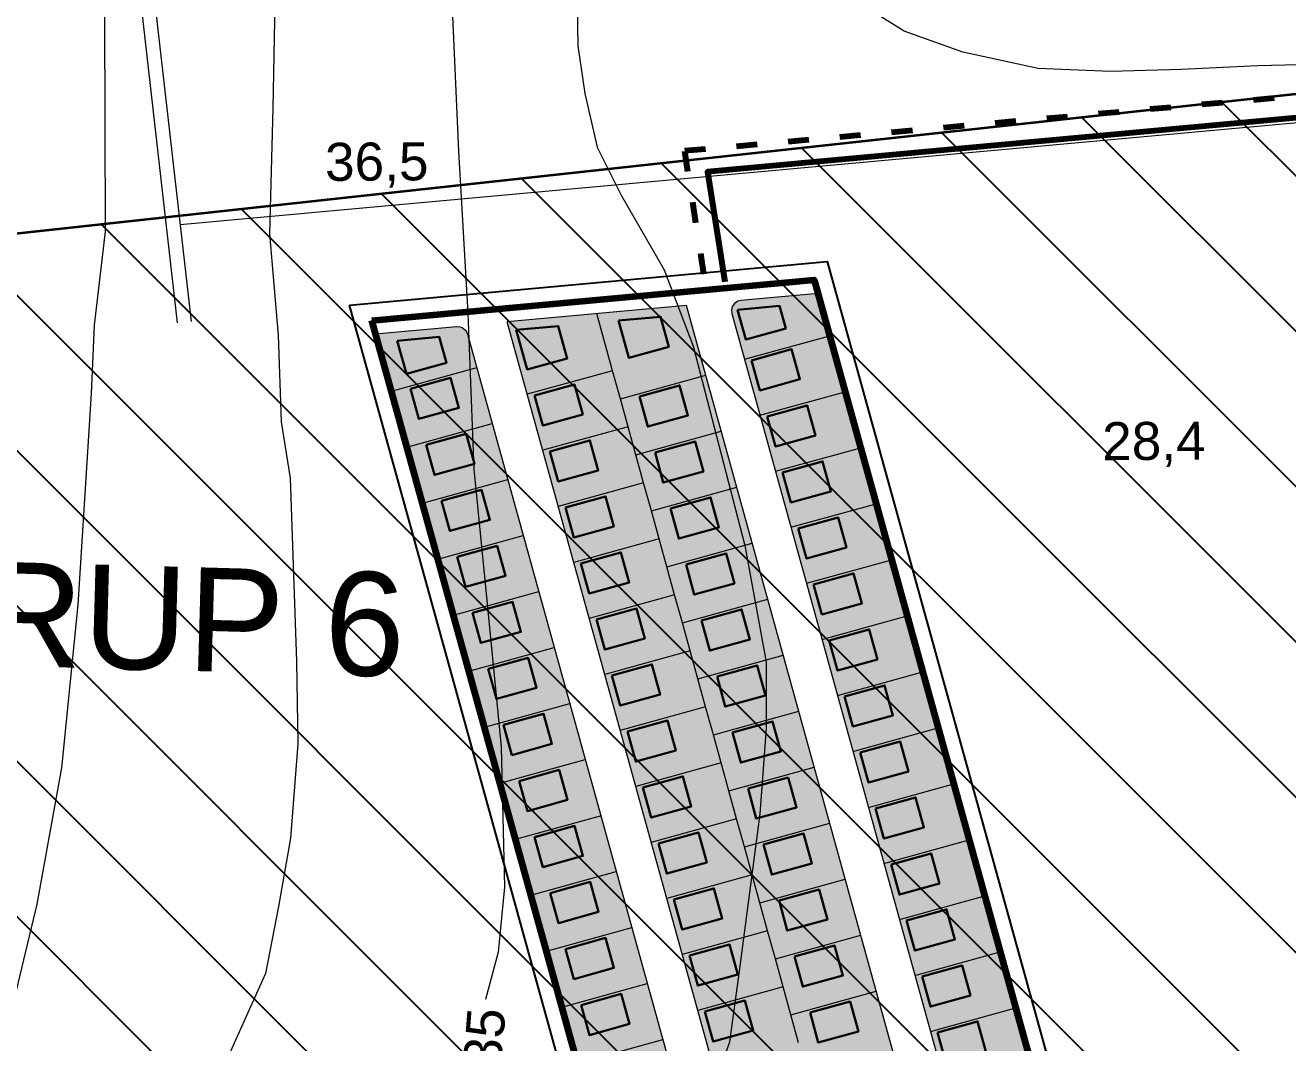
# Model space of a CAD drawing. Header units: metres. Extents: x 783184 to 1587399, y 282652 to 580595.
# Drawn here: x 784047 to 784411.9, y 287468.3 to 287762.4 of the extents above; entities that cross this region are included whole.
import ezdxf

# ---------------------------------------------------------------- set-up
doc = ezdxf.new("R2010")
doc.units = ezdxf.units.M
doc.header["$LTSCALE"] = 0.5
doc.linetypes.add('ACAD_ISO03W100', pattern=[30, 12, -18])
for name, color, linetype in [('cladiri', 18, 'CONTINUOUS'), ('curbe  de nivelI', 7, 'CONTINUOUS'), ('institutii publice servicii', 20, 'CONTINUOUS'), ('Limita intravilan existent', 1, 'CONTINUOUS'), ('locuinte si functiuni complementare', 51, 'CONTINUOUS'), ('natura 2000', 7, 'CONTINUOUS'), ('proprietati extravilan', 7, 'CONTINUOUS'), ('strazi', 7, 'CONTINUOUS'), ('trupuri', 18, 'CONTINUOUS')]:
    doc.layers.add(name, color=color, linetype=linetype)
doc.layers.add('cote de nivel', color=1, linetype='CONTINUOUS', lineweight=211)
doc.layers.add('Limite proprietati', color=7, linetype='CONTINUOUS', lineweight=5)
doc.styles.add('arial', font='arial.ttf')
doc.styles.get("Standard").update_dxf_attribs({"font": 'arial.ttf'})

msp = doc.modelspace()

# ---------------------------------------------------------------- hatches: boundary and pattern name
at = {"layer": 'cladiri', "linetype": 'ByBlock', "lineweight": 30}
h = msp.add_hatch(color=0, dxfattribs=at)
h.dxf.hatch_style = 1
h.paths.add_polyline_path([(784230.59345, 287678.15291), (784218.44992, 287677.04216), (784221.42799, 287666.27881), (784232.99345, 287669.47881)])
h = msp.add_hatch(color=0, dxfattribs=at)
h.dxf.hatch_style = 1
h.paths.add_polyline_path([(784265.00012, 287681.30005), (784252.85659, 287680.1893), (784255.2367, 287671.58708), (784266.80217, 287674.78709)])
h = msp.add_hatch(color=0, dxfattribs=at)
h.dxf.hatch_style = 1
h.paths.add_polyline_path([(784201.0442, 287675.45008), (784188.90066, 287674.33932), (784192.06017, 287662.92021), (784203.62564, 287666.12021)])
h = msp.add_hatch(color=0, dxfattribs=at)
h.dxf.hatch_style = 1
h.paths.add_polyline_path([(784166.63753, 287672.30294), (784154.494, 287671.19218), (784157.14163, 287661.62309), (784168.70709, 287664.82309)])
h = msp.add_hatch(color=0, dxfattribs=at)
h.dxf.hatch_style = 1
h.paths.add_polyline_path([(784268.4777, 287668.73137), (784256.91223, 287665.53136), (784259.31224, 287656.85727), (784270.8777, 287660.05727)])
h = msp.add_hatch(color=0, dxfattribs=at)
h.dxf.hatch_style = 1
h.paths.add_polyline_path([(784169.90709, 287660.48604), (784158.34163, 287657.28604), (784160.74163, 287648.61194), (784172.3071, 287651.81194)])
h = msp.add_hatch(color=0, dxfattribs=at)
h.dxf.hatch_style = 1
h.paths.add_polyline_path([(784205.70564, 287658.60266), (784194.14017, 287655.40266), (784196.54017, 287646.72856), (784208.10564, 287649.92856)])
h = msp.add_hatch(color=0, dxfattribs=at)
h.dxf.hatch_style = 1
h.paths.add_polyline_path([(784236.08827, 287658.2935), (784224.52281, 287655.0935), (784226.92281, 287646.4194), (784238.48827, 287649.6194)])
h = msp.add_hatch(color=0, dxfattribs=at)
h.dxf.hatch_style = 1
h.paths.add_polyline_path([(784272.9577, 287652.53971), (784261.39224, 287649.33971), (784263.79224, 287640.66561), (784275.3577, 287643.86561)])
h = msp.add_hatch(color=0, dxfattribs=at)
h.dxf.hatch_style = 1
h.paths.add_polyline_path([(784174.3871, 287644.29439), (784162.82163, 287641.09439), (784165.22163, 287632.42029), (784176.7871, 287635.62029)])
h = msp.add_hatch(color=0, dxfattribs=at)
h.dxf.hatch_style = 1
h.paths.add_polyline_path([(784210.18564, 287642.41101), (784198.62017, 287639.21101), (784201.02017, 287630.53691), (784212.58564, 287633.73691)])
h = msp.add_hatch(color=0, dxfattribs=at)
h.dxf.hatch_style = 1
h.paths.add_polyline_path([(784240.56827, 287642.10185), (784229.00281, 287638.90185), (784231.40281, 287630.22775), (784242.96827, 287633.42775)])
h = msp.add_hatch(color=0, dxfattribs=at)
h.dxf.hatch_style = 1
h.paths.add_polyline_path([(784277.4377, 287636.34806), (784265.87224, 287633.14806), (784268.27224, 287624.47396), (784279.8377, 287627.67396)])
h = msp.add_hatch(color=0, dxfattribs=at)
h.dxf.hatch_style = 1
h.paths.add_polyline_path([(784178.8671, 287628.10274), (784167.30163, 287624.90274), (784169.70163, 287616.22864), (784181.2671, 287619.42864)])
h = msp.add_hatch(color=0, dxfattribs=at)
h.dxf.hatch_style = 1
h.paths.add_polyline_path([(784214.66564, 287626.21936), (784203.10017, 287623.01935), (784205.50018, 287614.34526), (784217.06564, 287617.54526)])
h = msp.add_hatch(color=0, dxfattribs=at)
h.dxf.hatch_style = 1
h.paths.add_polyline_path([(784245.04827, 287625.9102), (784233.48281, 287622.7102), (784235.88281, 287614.0361), (784247.44827, 287617.2361)])
h = msp.add_hatch(color=0, dxfattribs=at)
h.dxf.hatch_style = 1
h.paths.add_polyline_path([(784281.9177, 287620.15641), (784270.35224, 287616.95641), (784272.75224, 287608.28231), (784284.3177, 287611.48231)])
h = msp.add_hatch(color=0, dxfattribs=at)
h.dxf.hatch_style = 1
h.paths.add_polyline_path([(784183.3471, 287611.91109), (784171.78163, 287608.71108), (784174.18163, 287600.03699), (784185.7471, 287603.23699)])
h = msp.add_hatch(color=0, dxfattribs=at)
h.dxf.hatch_style = 1
h.paths.add_polyline_path([(784219.14564, 287610.0277), (784207.58018, 287606.8277), (784209.98018, 287598.1536), (784221.54564, 287601.3536)])
h = msp.add_hatch(color=0, dxfattribs=at)
h.dxf.hatch_style = 1
h.paths.add_polyline_path([(784249.52828, 287609.71855), (784237.96281, 287606.51855), (784240.36281, 287597.84445), (784251.92828, 287601.04445)])
h = msp.add_hatch(color=0, dxfattribs=at)
h.dxf.hatch_style = 1
h.paths.add_polyline_path([(784286.39771, 287603.96476), (784274.83224, 287600.76476), (784277.23224, 287592.09066), (784288.79771, 287595.29066)])
h = msp.add_hatch(color=0, dxfattribs=at)
h.dxf.hatch_style = 1
h.paths.add_polyline_path([(784187.8271, 287595.71943), (784176.26163, 287592.51943), (784178.66163, 287583.84533), (784190.2271, 287587.04533)])
h = msp.add_hatch(color=0, dxfattribs=at)
h.dxf.hatch_style = 1
h.paths.add_polyline_path([(784223.62564, 287593.83605), (784212.06018, 287590.63605), (784214.46018, 287581.96195), (784226.02564, 287585.16195)])
h = msp.add_hatch(color=0, dxfattribs=at)
h.dxf.hatch_style = 1
h.paths.add_polyline_path([(784254.00828, 287593.52689), (784242.44281, 287590.32689), (784244.84281, 287581.65279), (784256.40828, 287584.8528)])
h = msp.add_hatch(color=0, dxfattribs=at)
h.dxf.hatch_style = 1
h.paths.add_polyline_path([(784290.87771, 287587.77311), (784279.31224, 287584.57311), (784281.71224, 287575.89901), (784293.27771, 287579.09901)])
h = msp.add_hatch(color=0, dxfattribs=at)
h.dxf.hatch_style = 1
h.paths.add_polyline_path([(784192.3071, 287579.52778), (784180.74163, 287576.32778), (784183.14164, 287567.65368), (784194.7071, 287570.85368)])
h = msp.add_hatch(color=0, dxfattribs=at)
h.dxf.hatch_style = 1
h.paths.add_polyline_path([(784228.10564, 287577.6444), (784216.54018, 287574.4444), (784218.94018, 287565.7703), (784230.50564, 287568.9703)])
h = msp.add_hatch(color=0, dxfattribs=at)
h.dxf.hatch_style = 1
h.paths.add_polyline_path([(784258.48828, 287577.33524), (784246.92281, 287574.13524), (784249.32281, 287565.46114), (784260.88828, 287568.66114)])
h = msp.add_hatch(color=0, dxfattribs=at)
h.dxf.hatch_style = 1
h.paths.add_polyline_path([(784295.35771, 287571.58145), (784283.79224, 287568.38145), (784286.19224, 287559.70735), (784297.75771, 287562.90736)])
h = msp.add_hatch(color=0, dxfattribs=at)
h.dxf.hatch_style = 1
h.paths.add_polyline_path([(784196.7871, 287563.33613), (784185.22164, 287560.13613), (784187.62164, 287551.46203), (784199.1871, 287554.66203)])
h = msp.add_hatch(color=0, dxfattribs=at)
h.dxf.hatch_style = 1
h.paths.add_polyline_path([(784232.58565, 287561.45275), (784221.02018, 287558.25275), (784223.42018, 287549.57865), (784234.98565, 287552.77865)])
h = msp.add_hatch(color=0, dxfattribs=at)
h.dxf.hatch_style = 1
h.paths.add_polyline_path([(784262.96828, 287561.14359), (784251.40281, 287557.94359), (784253.80281, 287549.26949), (784265.36828, 287552.46949)])
h = msp.add_hatch(color=0, dxfattribs=at)
h.dxf.hatch_style = 1
h.paths.add_polyline_path([(784299.83771, 287555.3898), (784288.27224, 287552.1898), (784290.67224, 287543.5157), (784302.23771, 287546.7157)])
h = msp.add_hatch(color=0, dxfattribs=at)
h.dxf.hatch_style = 1
h.paths.add_polyline_path([(784201.2671, 287547.14448), (784189.70164, 287543.94448), (784192.10164, 287535.27038), (784203.6671, 287538.47038)])
h = msp.add_hatch(color=0, dxfattribs=at)
h.dxf.hatch_style = 1
h.paths.add_polyline_path([(784237.06565, 287545.2611), (784225.50018, 287542.0611), (784227.90018, 287533.387), (784239.46565, 287536.587)])
h = msp.add_hatch(color=0, dxfattribs=at)
h.dxf.hatch_style = 1
h.paths.add_polyline_path([(784267.44828, 287544.95194), (784255.88281, 287541.75194), (784258.28281, 287533.07784), (784269.84828, 287536.27784)])
h = msp.add_hatch(color=0, dxfattribs=at)
h.dxf.hatch_style = 1
h.paths.add_polyline_path([(784304.31771, 287539.19815), (784292.75224, 287535.99815), (784295.15225, 287527.32405), (784306.71771, 287530.52405)])
h = msp.add_hatch(color=0, dxfattribs=at)
h.dxf.hatch_style = 1
h.paths.add_polyline_path([(784205.7471, 287530.95283), (784194.18164, 287527.75283), (784196.58164, 287519.07873), (784208.1471, 287522.27873)])
h = msp.add_hatch(color=0, dxfattribs=at)
h.dxf.hatch_style = 1
h.paths.add_polyline_path([(784241.54565, 287529.06944), (784229.98018, 287525.86944), (784232.38018, 287517.19534), (784243.94565, 287520.39535)])
h = msp.add_hatch(color=0, dxfattribs=at)
h.dxf.hatch_style = 1
h.paths.add_polyline_path([(784271.92828, 287528.76029), (784260.36282, 287525.56029), (784262.76282, 287516.88619), (784274.32828, 287520.08619)])
h = msp.add_hatch(color=0, dxfattribs=at)
h.dxf.hatch_style = 1
h.paths.add_polyline_path([(784308.79771, 287523.0065), (784297.23225, 287519.8065), (784299.63225, 287511.1324), (784311.19771, 287514.3324)])
h = msp.add_hatch(color=0, dxfattribs=at)
h.dxf.hatch_style = 1
h.paths.add_polyline_path([(784210.22711, 287514.76117), (784198.66164, 287511.56117), (784201.06164, 287502.88707), (784212.62711, 287506.08707)])
h = msp.add_hatch(color=0, dxfattribs=at)
h.dxf.hatch_style = 1
h.paths.add_polyline_path([(784246.02565, 287512.87779), (784234.46018, 287509.67779), (784236.86018, 287501.00369), (784248.42565, 287504.20369)])
h = msp.add_hatch(color=0, dxfattribs=at)
h.dxf.hatch_style = 1
h.paths.add_polyline_path([(784276.40828, 287512.56864), (784264.84282, 287509.36863), (784267.24282, 287500.69454), (784278.80828, 287503.89454)])
h = msp.add_hatch(color=0, dxfattribs=at)
h.dxf.hatch_style = 1
h.paths.add_polyline_path([(784313.27771, 287506.81485), (784301.71225, 287503.61485), (784304.11225, 287494.94075), (784315.67771, 287498.14075)])
h = msp.add_hatch(color=0, dxfattribs=at)
h.dxf.hatch_style = 1
h.paths.add_polyline_path([(784214.70711, 287498.56952), (784203.14164, 287495.36952), (784205.54164, 287486.69542), (784217.10711, 287489.89542)])
h = msp.add_hatch(color=0, dxfattribs=at)
h.dxf.hatch_style = 1
h.paths.add_polyline_path([(784250.50565, 287496.68614), (784238.94018, 287493.48614), (784241.34018, 287484.81204), (784252.90565, 287488.01204)])
h = msp.add_hatch(color=0, dxfattribs=at)
h.dxf.hatch_style = 1
h.paths.add_polyline_path([(784280.88828, 287496.37698), (784269.32282, 287493.17698), (784271.72282, 287484.50288), (784283.28828, 287487.70288)])
h = msp.add_hatch(color=0, dxfattribs=at)
h.dxf.hatch_style = 1
h.paths.add_polyline_path([(784317.75771, 287490.6232), (784306.19225, 287487.42319), (784308.59225, 287478.7491), (784320.15771, 287481.9491)])
h = msp.add_hatch(color=0, dxfattribs=at)
h.dxf.hatch_style = 1
h.paths.add_polyline_path([(784219.18711, 287482.37787), (784207.62164, 287479.17787), (784210.02164, 287470.50377), (784221.58711, 287473.70377)])
h = msp.add_hatch(color=0, dxfattribs=at)
h.dxf.hatch_style = 1
h.paths.add_polyline_path([(784254.98565, 287480.49449), (784243.42019, 287477.29449), (784245.82019, 287468.62039), (784257.38565, 287471.82039)])
h = msp.add_hatch(color=0, dxfattribs=at)
h.dxf.hatch_style = 1
h.paths.add_polyline_path([(784285.36828, 287480.18533), (784273.80282, 287476.98533), (784276.20282, 287468.31123), (784287.76829, 287471.51123)])
h = msp.add_hatch(color=0, dxfattribs=at)
h.dxf.hatch_style = 1
h.paths.add_polyline_path([(784322.23771, 287474.43154), (784310.67225, 287471.23154), (784313.07225, 287462.55744), (784324.63772, 287465.75744)])
at = {"layer": 'institutii publice servicii', "linetype": 'ByBlock', "lineweight": 5}
h = msp.add_hatch(color=1, dxfattribs=at)
h.paths.add_polyline_path([(784212.18183, 287679.03946), (784186.27563, 287676.66985), (784192.07091, 287655.72451), (784216.74391, 287662.55118)])
h.paths.add_polyline_path([(784238.08803, 287681.40907), (784212.18183, 287679.03946), (784216.74391, 287662.55118), (784218.98391, 287654.45535), (784243.6569, 287661.28202)])
h.paths.add_polyline_path([(784276.11104, 287684.887), (784253.80712, 287682.84688), (784252.89312, 287682.62385), (784251.93108, 287681.97579), (784251.33909, 287681.13248), (784251.09967, 287680.0713), (784251.17198, 287679.12095), (784254.84298, 287665.85321), (784279.49052, 287672.67284)])
at = {"layer": 'locuinte si functiuni complementare', "linetype": 'ByBlock', "lineweight": 5}
h = msp.add_hatch(color=51, dxfattribs=at)
h.paths.add_polyline_path([(784174.80053, 287673.14325), (784174.51677, 287673.80586), (784174.19226, 287674.23395), (784173.76008, 287674.69526), (784173.29352, 287675.00443), (784172.54699, 287675.25963), (784171.6359, 287675.33078), (784148.23175, 287673.19003), (784152.80799, 287656.64934), (784177.47572, 287663.47456)])
h.paths.add_polyline_path([(784177.47572, 287663.47456), (784152.80799, 287656.64934), (784157.28768, 287640.4576), (784181.95573, 287647.28291)])
h.paths.add_polyline_path([(784181.95573, 287647.28291), (784157.28768, 287640.4576), (784161.76737, 287624.26587), (784186.43573, 287631.09125)])
h.paths.add_polyline_path([(784186.43573, 287631.09125), (784161.76737, 287624.26587), (784166.24706, 287608.07413), (784190.91573, 287614.8996)])
h.paths.add_polyline_path([(784190.91573, 287614.8996), (784166.24706, 287608.07413), (784170.72675, 287591.88239), (784195.39573, 287598.70795)])
h.paths.add_polyline_path([(784195.39573, 287598.70795), (784170.72675, 287591.88239), (784175.20644, 287575.69065), (784199.87573, 287582.5163)])
h.paths.add_polyline_path([(784199.87573, 287582.5163), (784175.20644, 287575.69065), (784179.68613, 287559.49892), (784204.35573, 287566.32465)])
h.paths.add_polyline_path([(784204.35573, 287566.32465), (784179.68613, 287559.49892), (784184.16582, 287543.30718), (784208.83573, 287550.13299)])
h.paths.add_polyline_path([(784208.83573, 287550.13299), (784184.16582, 287543.30718), (784188.64551, 287527.11544), (784213.31573, 287533.94134)])
h.paths.add_polyline_path([(784213.31573, 287533.94134), (784188.64551, 287527.11544), (784193.1252, 287510.9237), (784217.79573, 287517.74969)])
h.paths.add_polyline_path([(784217.79573, 287517.74969), (784193.1252, 287510.9237), (784197.60489, 287494.73196), (784222.27574, 287501.55804)])
h.paths.add_polyline_path([(784222.27574, 287501.55804), (784197.60489, 287494.73196), (784202.08458, 287478.54023), (784226.75574, 287485.36639)])
h.paths.add_polyline_path([(784226.75574, 287485.36639), (784202.08458, 287478.54023), (784206.56427, 287462.34849), (784231.23574, 287469.17473)])
h.paths.add_polyline_path([(784231.23574, 287469.17473), (784206.56427, 287462.34849), (784211.04396, 287446.15675), (784235.71574, 287452.98308)])
h.paths.add_polyline_path([(784235.71574, 287452.98308), (784211.04396, 287446.15675), (784215.52365, 287429.96501), (784240.19574, 287436.79143)])
h.paths.add_polyline_path([(784240.19574, 287436.79143), (784215.52365, 287429.96501), (784220.00334, 287413.77327), (784244.67574, 287420.59978)])
h.paths.add_polyline_path([(784244.67574, 287420.59978), (784220.00334, 287413.77327), (784224.48303, 287397.58154), (784249.15574, 287404.40813)])
h.paths.add_polyline_path([(784290.66393, 287395.38892), (784288.42393, 287403.48475), (784263.75093, 287396.65808), (784266.6762, 287386.08557), (784267.66161, 287384.56882), (784269.33985, 287383.89423), (784294.37157, 287381.98873)])
h.paths.add_polyline_path([(784286.18393, 287411.58057), (784283.94392, 287419.6764), (784259.27093, 287412.84973), (784263.75093, 287396.65808), (784288.42393, 287403.48475)])
h.paths.add_polyline_path([(784281.70392, 287427.77222), (784279.46392, 287435.86805), (784254.79093, 287429.04138), (784259.27093, 287412.84973), (784283.94392, 287419.6764)])
h.paths.add_polyline_path([(784277.22392, 287443.96388), (784274.98392, 287452.0597), (784250.31093, 287445.23303), (784254.79093, 287429.04138), (784279.46392, 287435.86805)])
h.paths.add_polyline_path([(784272.74392, 287460.15553), (784270.50392, 287468.25135), (784245.83093, 287461.42469), (784250.31093, 287445.23303), (784274.98392, 287452.0597)])
h.paths.add_polyline_path([(784268.26392, 287476.34718), (784266.02392, 287484.44301), (784241.35093, 287477.61634), (784245.83093, 287461.42469), (784270.50392, 287468.25135)])
h.paths.add_polyline_path([(784263.78392, 287492.53883), (784261.54392, 287500.63466), (784236.87093, 287493.80799), (784241.35093, 287477.61634), (784266.02392, 287484.44301)])
h.paths.add_polyline_path([(784259.30392, 287508.73048), (784257.06392, 287516.82631), (784232.39092, 287509.99964), (784236.87093, 287493.80799), (784261.54392, 287500.63466)])
h.paths.add_polyline_path([(784254.82392, 287524.92214), (784252.58392, 287533.01796), (784227.91092, 287526.19129), (784232.39092, 287509.99964), (784257.06392, 287516.82631)])
h.paths.add_polyline_path([(784250.34392, 287541.11379), (784248.10392, 287549.20961), (784223.43092, 287542.38294), (784227.91092, 287526.19129), (784252.58392, 287533.01796)])
h.paths.add_polyline_path([(784245.86391, 287557.30544), (784243.62391, 287565.40126), (784218.95092, 287558.5746), (784223.43092, 287542.38294), (784248.10392, 287549.20961)])
h.paths.add_polyline_path([(784241.38391, 287573.49709), (784239.14391, 287581.59292), (784214.47092, 287574.76625), (784218.95092, 287558.5746), (784243.62391, 287565.40126)])
h.paths.add_polyline_path([(784236.90391, 287589.68874), (784234.66391, 287597.78457), (784209.99092, 287590.9579), (784214.47092, 287574.76625), (784239.14391, 287581.59292)])
h.paths.add_polyline_path([(784232.42391, 287605.88039), (784230.18391, 287613.97622), (784205.51092, 287607.14955), (784209.99092, 287590.9579), (784234.66391, 287597.78457)])
h.paths.add_polyline_path([(784227.94391, 287622.07205), (784225.70391, 287630.16787), (784201.03092, 287623.3412), (784205.51092, 287607.14955), (784230.18391, 287613.97622)])
h.paths.add_polyline_path([(784223.46391, 287638.2637), (784221.22391, 287646.35952), (784196.55091, 287639.53286), (784201.03092, 287623.3412), (784225.70391, 287630.16787)])
h.paths.add_polyline_path([(784218.98391, 287654.45535), (784216.74391, 287662.55118), (784192.07091, 287655.72451), (784196.55091, 287639.53286), (784221.22391, 287646.35952)])
h.paths.add_polyline_path([(784243.6569, 287661.28202), (784218.98391, 287654.45535), (784221.22391, 287646.35952), (784223.46391, 287638.2637), (784248.1369, 287645.09037)])
h.paths.add_polyline_path([(784248.1369, 287645.09037), (784223.46391, 287638.2637), (784225.70391, 287630.16787), (784227.94391, 287622.07205), (784252.6169, 287628.89871)])
h.paths.add_polyline_path([(784252.6169, 287628.89871), (784227.94391, 287622.07205), (784230.18391, 287613.97622), (784232.42391, 287605.88039), (784257.0969, 287612.70706)])
h.paths.add_polyline_path([(784257.0969, 287612.70706), (784232.42391, 287605.88039), (784234.66391, 287597.78457), (784236.90391, 287589.68874), (784261.57691, 287596.51541)])
h.paths.add_polyline_path([(784261.57691, 287596.51541), (784236.90391, 287589.68874), (784239.14391, 287581.59292), (784241.38391, 287573.49709), (784266.05691, 287580.32376)])
h.paths.add_polyline_path([(784266.05691, 287580.32376), (784241.38391, 287573.49709), (784243.62391, 287565.40126), (784245.86391, 287557.30544), (784270.53691, 287564.13211)])
h.paths.add_polyline_path([(784270.53691, 287564.13211), (784245.86391, 287557.30544), (784248.10392, 287549.20961), (784250.34392, 287541.11379), (784275.01691, 287547.94046)])
h.paths.add_polyline_path([(784275.01691, 287547.94046), (784250.34392, 287541.11379), (784252.58392, 287533.01796), (784254.82392, 287524.92214), (784279.49691, 287531.7488)])
h.paths.add_polyline_path([(784279.49691, 287531.7488), (784254.82392, 287524.92214), (784257.06392, 287516.82631), (784259.30392, 287508.73048), (784283.97691, 287515.55715)])
h.paths.add_polyline_path([(784283.97691, 287515.55715), (784259.30392, 287508.73048), (784261.54392, 287500.63466), (784263.78392, 287492.53883), (784288.45691, 287499.3655)])
h.paths.add_polyline_path([(784288.45691, 287499.3655), (784263.78392, 287492.53883), (784266.02392, 287484.44301), (784268.26392, 287476.34718), (784292.93691, 287483.17385)])
h.paths.add_polyline_path([(784292.93691, 287483.17385), (784268.26392, 287476.34718), (784270.50392, 287468.25135), (784272.74392, 287460.15553), (784297.41692, 287466.9822)])
h.paths.add_polyline_path([(784297.41692, 287466.9822), (784272.74392, 287460.15553), (784274.98392, 287452.0597), (784277.22392, 287443.96388), (784301.89692, 287450.79054)])
h.paths.add_polyline_path([(784301.89692, 287450.79054), (784277.22392, 287443.96388), (784279.46392, 287435.86805), (784281.70392, 287427.77222), (784306.37692, 287434.59889)])
h.paths.add_polyline_path([(784306.37692, 287434.59889), (784281.70392, 287427.77222), (784283.94392, 287419.6764), (784286.18393, 287411.58057), (784310.85692, 287418.40724)])
h.paths.add_polyline_path([(784310.85692, 287418.40724), (784286.18393, 287411.58057), (784288.42393, 287403.48475), (784290.66393, 287395.38892), (784315.33692, 287402.21559)])
h.paths.add_polyline_path([(784355.65054, 287397.41476), (784331.003, 287390.59513), (784333.66535, 287380.97283), (784334.21514, 287379.90282), (784335.16995, 287379.12201), (784336.32525, 287378.79507), (784361.32898, 287376.8917)])
h.paths.add_polyline_path([(784351.17054, 287413.60641), (784326.523, 287406.78678), (784331.003, 287390.59513), (784355.65054, 287397.41476)])
h.paths.add_polyline_path([(784346.69054, 287429.79806), (784322.04299, 287422.97844), (784326.523, 287406.78678), (784351.17054, 287413.60641)])
h.paths.add_polyline_path([(784342.21054, 287445.98972), (784317.56299, 287439.17009), (784322.04299, 287422.97844), (784346.69054, 287429.79806)])
h.paths.add_polyline_path([(784337.73054, 287462.18137), (784313.08299, 287455.36174), (784317.56299, 287439.17009), (784342.21054, 287445.98972)])
h.paths.add_polyline_path([(784337.73054, 287462.18137), (784333.25054, 287478.37302), (784308.60299, 287471.55339), (784313.08299, 287455.36174)])
h.paths.add_polyline_path([(784328.77054, 287494.56467), (784304.12299, 287487.74504), (784308.60299, 287471.55339), (784333.25054, 287478.37302)])
h.paths.add_polyline_path([(784328.77054, 287494.56467), (784324.29054, 287510.75632), (784299.64299, 287503.9367), (784304.12299, 287487.74504)])
h.paths.add_polyline_path([(784319.81053, 287526.94798), (784295.16299, 287520.12835), (784299.64299, 287503.9367), (784324.29054, 287510.75632)])
h.paths.add_polyline_path([(784315.33053, 287543.13963), (784290.68299, 287536.32), (784295.16299, 287520.12835), (784319.81053, 287526.94798)])
h.paths.add_polyline_path([(784310.85053, 287559.33128), (784286.20298, 287552.51165), (784290.68299, 287536.32), (784315.33053, 287543.13963)])
h.paths.add_polyline_path([(784306.37053, 287575.52293), (784281.72298, 287568.7033), (784286.20298, 287552.51165), (784310.85053, 287559.33128)])
h.paths.add_polyline_path([(784301.89053, 287591.71458), (784277.24298, 287584.89495), (784281.72298, 287568.7033), (784306.37053, 287575.52293)])
h.paths.add_polyline_path([(784297.41053, 287607.90623), (784272.76298, 287601.08661), (784277.24298, 287584.89495), (784301.89053, 287591.71458)])
h.paths.add_polyline_path([(784292.93053, 287624.09789), (784268.28298, 287617.27826), (784272.76298, 287601.08661), (784297.41053, 287607.90623)])
h.paths.add_polyline_path([(784288.45053, 287640.28954), (784263.80298, 287633.46991), (784268.28298, 287617.27826), (784292.93053, 287624.09789)])
h.paths.add_polyline_path([(784283.97052, 287656.48119), (784259.32298, 287649.66156), (784263.80298, 287633.46991), (784288.45053, 287640.28954)])
h.paths.add_polyline_path([(784279.49052, 287672.67284), (784254.84298, 287665.85321), (784259.32298, 287649.66156), (784283.97052, 287656.48119)])
at = {"layer": 'natura 2000', "lineweight": 25}
h = msp.add_hatch(dxfattribs=at)
h.set_pattern_fill('ANSI31', color=102, scale=10, angle=270, style=0)
h.set_pattern_definition([(315, (-16318.97, 0), (22.4506403, 22.4506403), [])])
h.paths.add_polyline_path([(787971.43976, 288224.93342), (787870.92594, 288237.44902), (787213.7892, 288101.85379), (786745.7958, 288206.64708), (786668.5349, 288218.38109), (786498.29379, 288265.38152), (786271.2923, 288323.04197), (786109.98482, 288008.90651), (786011.07464, 287649.67488), (784573.20977, 287759.96478), (783793.2636, 287674.8226), (783780.5041, 287539.58085), (783769.1915, 287420.7999), (783768.915, 287417.899), (783780.65865, 287417.08065), (784006.42075, 287399.88895), (784362.46725, 287372.79145), (784558.6099, 287357.8604), (784574.4166, 287314.6681), (784602.445, 287324.9255), (784608.837, 287292.78015), (784608.84, 287292.78), (784608.8385, 287292.77485), (784592.87005, 287235.34995), (784580.298, 287223.97965), (784537.63005, 287185.39), (784483.5, 287003.05), (784483.5044, 287002.6695), (784485.3, 286847.16), (784484.345, 286785.385), (784484.30705, 286782.92885), (784483.50035, 286730.74895), (784484.498, 286730.646), (784554.7285, 286727.893), (784624.959, 286725.14), (784607.348, 286536.688), (784594.68615, 286401.19575), (784630.1358, 286397.88295), (784732.8065, 286395.36555), (784881.1041, 286396.043), (785013.64045, 286398.0754), (785223.25535, 286397.2804), (785233.0977, 286397.2431), (785200.69495, 286316.8048), (785196.46505, 286306.30425), (785193.71015, 286296.7813), (785191.49905, 286284.20395), (785189.896, 286275.08545), (785195.1148, 286222.43885), (785216.92325, 286002.43975), (785226.00625, 285976.94425), (785237.41215, 285703.27295), (785215.48915, 285617.32065), (785213.1045, 285607.9712), (785213.62695, 285590.8152), (785219.04425, 285561.0071), (785224.6066, 285541.89315), (785228.0891, 285520.21455), (785228.66955, 285497.37455), (785225.9609, 285482.85765), (785217.2546, 285450.72685), (785208.7093, 285416.6519), (785256.1124, 285441.0508), (785305.5644, 285475.9564), (785345.4739, 285511.5708), (785379.334, 285544.5834), (785390.613, 285563.9601), (785403.5704, 285577.788), (785410.82955, 285575.2514), (785414.84, 285573.85), (785407.86, 285549.01), (785388.38, 285456.01), (785388.79, 285403.76), (785387.57, 285378.24), (785371.76, 285320.73), (785378.59, 285277.93), (785378.58445, 285277.8797), (785378.3169, 285275.45), (785374.13, 285237.43), (785364.02515, 285226.0708), (785361.16, 285222.85), (785318.61, 285165.73), (785250.92, 285102.55), (785218.20625, 285061.69895), (785211.12, 285052.85), (785200.18, 285017.21), (785195.72, 284956.45), (785205.04, 284911.08), (785231.39, 284849.51), (785267.46, 284830.88), (785310.6246, 284829.19255), (785323.48, 284828.69), (785361.17, 284827.47), (785383.88495, 284821.41885), (785388.16, 284820.28), (785396.89935, 284820.41775), (785406.548, 284820.56985), (785408.46, 284820.6), (785415.70655, 284824.73285), (785417.49, 284825.75), (785418.9786, 284826.5143), (785419.67885, 284826.8738), (785429.41, 284831.87), (785436.82, 284841.53), (785435.86, 284851.84), (785438.11, 284861.18), (785446.39, 284882.62), (785452.23, 284892.36), (785451.78, 284898.3), (785455.43, 284903.1), (785460.02, 284901.2), (785474.44, 284914.21), (785509.33, 284968.6), (785528.4, 284993.71), (785569.75, 285021.14), (785611.64, 285052.79), (785635.72, 285080.8), (785667.93, 285124.66), (785703.07, 285188.14), (785717.25, 285229.34), (785726.81, 285264.28), (785733.41, 285299.87), (785737.37, 285329.54), (785742.01, 285340.32), (785772.19, 285490.5), (785776.91, 285515.4), (785792.98, 285550.42), (785811.6, 285578.99), (785828.12, 285590.78), (785847.01, 285597.86), (785862.74, 285605.72), (785879.26, 285618.3), (785893.16, 285635.34), (785931.19, 285678.58), (785956.78083, 285703.42513), (785956.78083, 285728.90117), (785956.3378, 285755.94243), (785956.3378, 285782.30233), (785956.3378, 285808.97887), (785956.3378, 285835.46943), (785956.3378, 285861.50708), (785956.3378, 285914.69261), (785956.3378, 285940.92265), (785956.3378, 285968.12263), (785956.3378, 285994.48253), (785956.3378, 286020.92018), (785956.3378, 286047.80193), (785963.27309, 286067.28888), (785974.08936, 286082.32491), (785987.60423, 286095.56781), (786001.01528, 286108.70898), (786027.81541, 286134.96979), (786054.71665, 286161.32969), (786067.51777, 286174.84878), (786107.77153, 286214.21061), (786121.23046, 286227.37132), (786134.67762, 286240.32304), (786161.083, 286266.80456), (786174.31856, 286280.0783), (786187.84949, 286293.12759), (786214.40554, 286319.63177), (786224.95285, 286335.71719), (786231.02291, 286356.15679), (786237.11644, 286376.67542), (786248.21808, 286392.16558), (786259.15727, 286407.65014), (786277.77382, 286415.59803), (786301.12343, 286418.65695), (786322.03268, 286424.44291), (786340.3871, 286432.47818), (786357.52504, 286441.83528), (786374.40824, 286451.62125), (786389.37901, 286463.18597), (786403.27913, 286475.28215), (786427.11977, 286477.94908), (786474.44846, 286457.50181), (786524.02923, 286434.19361), (786706.25735, 286278.36607), (786742.29058, 286268.9264), (786766.19398, 286271.53321), (786798.71988, 286265.50837), (786823.53519, 286267.44264), (786841.52227, 286276.05746), (786859.36906, 286284.49112), (786872.63232, 286297.67347), (786884.45572, 286312.62977), (786894.31195, 286329.16478), (786904.03403, 286346.26342), (786913.5149, 286362.93783), (786927.81559, 286375.33193), (786941.95753, 286387.58843), (786957.92419, 286398.57433), (786975.21451, 286407.14226), (787010.90028, 286424.82576), (787046.11241, 286442.27456), (787081.81891, 286459.96834), (787098.49351, 286469.84809), (787113.98669, 286480.87093), (787129.95983, 286491.67653), (787145.49362, 286502.61119), (787161.26924, 286513.26609), (787177.72048, 286522.90135), (787197.49261, 286530.02359), (787240.97615, 286538.60395), (787285.92171, 286546.79151), (787305.52514, 286550.69377), (787330.7805, 286555.51135), (787350.31266, 286559.2372), (787416.66402, 286576.06845), (787436.82011, 286582.17986), (787454.33278, 286591.20912), (787470.33914, 286601.9578), (787481.51931, 286616.74638), (787489.93775, 286635.57301), (787498.15968, 286653.96017), (787510.66978, 286667.71246), (787526.85744, 286678.1364), (787546.57937, 286683.3561), (787610.39065, 286700.2447), (787631.22236, 286705.75812), (787649.37374, 286714.38417), (787662.00567, 286728.22704), (787682.9223, 286733.97774), (787706.82755, 286736.07874), (787732.42739, 286737.22583), (787759.12743, 286736.78575), (787791.70686, 286731.06151), (787826.29374, 286723.00708), (787848.917, 286726.97654), (787871.495, 286730.93806), (787895.49624, 286733.27313), (787943.61131, 286738.37132), (787967.69562, 286740.78174), (787993.35049, 286741.62293), (788016.23711, 286745.34126), (788038.96278, 286749.03344), (788044.75727, 286769.87912), (788064.47956, 286802.39051), (788074.53822, 286819.5889), (788084.15385, 286836.57005), (788093.20462, 286854.19408), (788100.63586, 286871.92265), (788114.84694, 286912.07458), (788121.66939, 286931.35073), (788128.68591, 286951.17517), (788137.48931, 286969.09499), (788148.82723, 286983.94227), (788161.31334, 286997.96471), (788175.32052, 287010.43203), (788189.8095, 287022.49615), (788205.96177, 287032.58543), (788238.3399, 287053.49711), (788254.55899, 287063.97234), (788270.44863, 287074.23479), (788302.81393, 287095.13818), (788335.17185, 287115.7554), (788351.26312, 287126.28365), (788382.16458, 287148.18744), (788396.86215, 287160.14093), (788423.3427, 287184.51357), (788461.23833, 287218.36213), (788508.4655, 287260.54567), (788536.65892, 287285.61979), (788578.13036, 287323.11876), (788609.15167, 287355.91481), (788641.9103, 287390.78685), (788691.41169, 287443.48179), (788742.76374, 287497.64556), (788763.39694, 287520.10218), (788821.52637, 287583.36866), (788847.57663, 287610.50772), (788859.58648, 287625.11131), (788868.85138, 287642.63835), (788876.44383, 287661.67802), (788881.41132, 287683.01026), (788886.25144, 287704.84832), (788888.78411, 287729.13127), (788881.18611, 287763.14728), (788867.95292, 287803.00873), (788854.82758, 287842.4931), (788841.75815, 287881.80931), (788844.99438, 287905.23388), (788850.66493, 287926.33753), (788861.83486, 287967.90784), (788868.796, 287986.79039), (788881.22857, 288001.2016), (788894.04054, 288011.2727), (788912.89056, 288022.18274), (788963.11557, 288051.25206), (788981.64049, 288060.41576), (789001.90114, 288065.66247), (789044.22543, 288076.62278), (789117.57115, 288082.8336), (789139.35354, 288088.32217), (789155.20484, 288098.81675), (789167.97153, 288112.68528), (789189.38841, 288143.82113), (789200.38113, 288159.68163), (789209.74941, 288176.70286), (789215.69895, 288194.34774), (789241.70121, 288276.75168), (789259.43824, 288331.20955), (789266.84965, 288348.10568), (789293.9974, 288409.99567), (789334.69908, 288502.78517), (789343.0373, 288521.07855), (789345.47951, 288544.65769), (789343.94736, 288573.11858), (789340.92367, 288602.59511), (789334.69169, 288635.23477), (789300.7204, 288722.12047), (789282.62625, 288765.99378), (789266.12887, 288809.0695), (789257.61158, 288842.26627), (789242.44514, 288960.85696), (789248.39, 288981.24), (789249.84, 289022.44), (789258.51, 289043.39), (789288.16, 289086.03), (789324.63, 289131.46), (789338.05, 289159.74), (789338.78, 289187.2), (789338.78, 289215.8), (789346.01, 289235.31), (789348.9, 289272.17), (789349.62, 289325.64), (789353.96, 289379.12), (789365.53, 289410.2), (789384.33, 289451.39), (789411.26, 289495.94), (789426.56, 289530.45), (789438.93, 289570.99), (789447.67, 289608.22), (789451.12, 289633.35), (789453.96, 289652), (789458.41, 289674.33), (789467.61, 289673.16), (789468.38, 289676.19), (789472.25, 289681.02), (789483.63, 289690.82), (789487.89, 289696.87), (789488.25, 289702.94), (789482.17, 289706.6), (789473.31, 289707.12), (789463.92, 289707.15), (789460.79, 289710.88), (789460.26, 289717.51), (789461.44, 289720.77), (789470.72, 289723.65), (789471.06, 289724.51), (789473.75, 289725.78), (789482.58, 289726.68), (789488.95, 289726.49), (789496.75, 289722.19), (789500.8, 289719.25), (789505.65, 289718.41), (789515.64, 289720.83), (789516.63, 289720.7), (789534.84, 289735.95), (789543.72, 289750.86), (789540.73, 289755.73), (789535.24, 289755.66), (789535.48, 289754.66), (789522.63, 289747.46), (789492.61, 289742.46), (789469.3, 289741.52), (789462.82, 289743.79), (789460.6, 289755.95), (789450.84, 289764.24), (789448.8, 289774.39), (789439.25, 289779.43), (789430.34, 289795), (789396.71, 289809.2), (789376.52, 289825.47), (789372.34, 289833.53), (789355.21, 289822.2), (789320.69, 289828.18), (789296.6, 289846.08), (789293.93, 289856.98), (789292.43, 289869.42), (789276.19, 289876.29), (789263.78, 289895.05), (789235.96, 289913.44), (789219.8, 289924.31), (789203.69, 289932.82), (789186.46, 289936.91), (789175.08, 289941.15), (789173.81, 289942.9), (789160.91, 289937.4), (789141.66, 289936.99), (789126.26, 289936.57), (789109.68, 289939.8), (789094.84, 289943.2), (789084.64, 289945.82), (789066.27, 289954.56), (789050.77, 289965.72), (789041.68, 289975.98), (789036.07, 289979.91), (789029.88, 289976.69), (789020.18, 289957.13), (789007.67, 289953.41), (788900.7, 289945.68), (788859.56, 289956.44), (788830.83, 289994.37), (788793.71, 290126.62), (788790.4, 290164.02), (788800.11, 290196.77), (788805.04, 290221.59), (788839, 290276.8), (788859.23, 290289.33), (788914.71, 290308.84), (788973.8, 290331.43), (789000.75, 290362.64), (789064.26, 290397.54), (789095.38, 290406.98), (789132.87, 290417.78), (789138.77, 290419.11), (789183.55, 290449.82), (789232.56, 290499.74), (789268.53, 290536.85), (789306.84, 290565.04), (789369.51, 290588.01), (789431.29, 290603.77), (789530.64, 290550.26), (789597.65, 290543.65), (789650.72, 290553.8), (789700.08, 290579.99), (789754.65, 290609.82), (789831.65, 290647.92), (789854.07, 290659.01), (789966.07, 290708.13), (789960.43, 290754.62), (789960.252, 290756.0861), (789730.27013, 290676.47043), (789635.76216, 290643.04491), (789539.67632, 290611.93699), (789482.13147, 290617.67015), (789416.60672, 290655.49288), (789371.40425, 290664.30841), (789305.64115, 290645.53751), (789226.38223, 290578.42344), (789150.94005, 290519.68364), (789049.11963, 290431.03086), (788949.89844, 290381.90644), (788843.68474, 290325.43199), (788766.42921, 290229.51185), (788757.06076, 290219.51855), (788756.46884, 290206.50765), (788735.1377, 290120.46199), (788784.89914, 289956.90062), (788795.18124, 289944.49775), (788795.92956, 289941.87846), (788804.2548, 289933.55322), (788863.72574, 289861.8179), (789135.24938, 289791.03919), (789203.63213, 289767.83208), (789152.75162, 289506.01901), (789066.6784, 289341.85856), (789020.74981, 289236.32196), (789053.31392, 288671.30223), (789043.5697, 288545.96977), (789113.16993, 288345.16866), (789096.35912, 288232.00216), (788999.37787, 288137.70606), (788906.84108, 288099.87546), (788715.85576, 288135.97036), (788454.15005, 288166.93943)])

# ---------------------------------------------------------------- linework, layer by layer
at = {"layer": 'cladiri', "color": 0, "linetype": 'ByBlock', "lineweight": 30}
for points in [[(784218.44992, 287677.04216), (784230.59345, 287678.15291), (784232.99345, 287669.47881), (784221.42799, 287666.27881), (784218.44992, 287677.04216)], [(784252.85659, 287680.1893), (784265.00012, 287681.30005), (784266.80217, 287674.78709), (784255.2367, 287671.58708), (784252.85659, 287680.1893)], [(784188.90066, 287674.33932), (784201.0442, 287675.45008), (784203.62564, 287666.12021), (784192.06017, 287662.92021), (784188.90066, 287674.33932)], [(784154.494, 287671.19218), (784166.63753, 287672.30294), (784168.70709, 287664.82309), (784157.14163, 287661.62309), (784154.494, 287671.19218)], [(784256.91223, 287665.53136), (784268.4777, 287668.73137), (784270.8777, 287660.05727), (784259.31224, 287656.85727), (784256.91223, 287665.53136)], [(784158.34163, 287657.28604), (784169.90709, 287660.48604), (784172.3071, 287651.81194), (784160.74163, 287648.61194), (784158.34163, 287657.28604)], [(784194.14017, 287655.40266), (784205.70564, 287658.60266), (784208.10564, 287649.92856), (784196.54017, 287646.72856), (784194.14017, 287655.40266)], [(784224.52281, 287655.0935), (784236.08827, 287658.2935), (784238.48827, 287649.6194), (784226.92281, 287646.4194), (784224.52281, 287655.0935)], [(784261.39224, 287649.33971), (784272.9577, 287652.53971), (784275.3577, 287643.86561), (784263.79224, 287640.66561), (784261.39224, 287649.33971)], [(784162.82163, 287641.09439), (784174.3871, 287644.29439), (784176.7871, 287635.62029), (784165.22163, 287632.42029), (784162.82163, 287641.09439)], [(784198.62017, 287639.21101), (784210.18564, 287642.41101), (784212.58564, 287633.73691), (784201.02017, 287630.53691), (784198.62017, 287639.21101)], [(784229.00281, 287638.90185), (784240.56827, 287642.10185), (784242.96827, 287633.42775), (784231.40281, 287630.22775), (784229.00281, 287638.90185)], [(784265.87224, 287633.14806), (784277.4377, 287636.34806), (784279.8377, 287627.67396), (784268.27224, 287624.47396), (784265.87224, 287633.14806)], [(784167.30163, 287624.90274), (784178.8671, 287628.10274), (784181.2671, 287619.42864), (784169.70163, 287616.22864), (784167.30163, 287624.90274)], [(784203.10017, 287623.01935), (784214.66564, 287626.21936), (784217.06564, 287617.54526), (784205.50018, 287614.34526), (784203.10017, 287623.01935)], [(784233.48281, 287622.7102), (784245.04827, 287625.9102), (784247.44827, 287617.2361), (784235.88281, 287614.0361), (784233.48281, 287622.7102)], [(784270.35224, 287616.95641), (784281.9177, 287620.15641), (784284.3177, 287611.48231), (784272.75224, 287608.28231), (784270.35224, 287616.95641)], [(784171.78163, 287608.71108), (784183.3471, 287611.91109), (784185.7471, 287603.23699), (784174.18163, 287600.03699), (784171.78163, 287608.71108)], [(784207.58018, 287606.8277), (784219.14564, 287610.0277), (784221.54564, 287601.3536), (784209.98018, 287598.1536), (784207.58018, 287606.8277)], [(784237.96281, 287606.51855), (784249.52828, 287609.71855), (784251.92828, 287601.04445), (784240.36281, 287597.84445), (784237.96281, 287606.51855)], [(784274.83224, 287600.76476), (784286.39771, 287603.96476), (784288.79771, 287595.29066), (784277.23224, 287592.09066), (784274.83224, 287600.76476)], [(784176.26163, 287592.51943), (784187.8271, 287595.71943), (784190.2271, 287587.04533), (784178.66163, 287583.84533), (784176.26163, 287592.51943)], [(784212.06018, 287590.63605), (784223.62564, 287593.83605), (784226.02564, 287585.16195), (784214.46018, 287581.96195), (784212.06018, 287590.63605)], [(784242.44281, 287590.32689), (784254.00828, 287593.52689), (784256.40828, 287584.8528), (784244.84281, 287581.65279), (784242.44281, 287590.32689)], [(784279.31224, 287584.57311), (784290.87771, 287587.77311), (784293.27771, 287579.09901), (784281.71224, 287575.89901), (784279.31224, 287584.57311)], [(784180.74163, 287576.32778), (784192.3071, 287579.52778), (784194.7071, 287570.85368), (784183.14164, 287567.65368), (784180.74163, 287576.32778)], [(784216.54018, 287574.4444), (784228.10564, 287577.6444), (784230.50564, 287568.9703), (784218.94018, 287565.7703), (784216.54018, 287574.4444)], [(784246.92281, 287574.13524), (784258.48828, 287577.33524), (784260.88828, 287568.66114), (784249.32281, 287565.46114), (784246.92281, 287574.13524)], [(784283.79224, 287568.38145), (784295.35771, 287571.58145), (784297.75771, 287562.90736), (784286.19224, 287559.70735), (784283.79224, 287568.38145)], [(784185.22164, 287560.13613), (784196.7871, 287563.33613), (784199.1871, 287554.66203), (784187.62164, 287551.46203), (784185.22164, 287560.13613)], [(784221.02018, 287558.25275), (784232.58565, 287561.45275), (784234.98565, 287552.77865), (784223.42018, 287549.57865), (784221.02018, 287558.25275)], [(784251.40281, 287557.94359), (784262.96828, 287561.14359), (784265.36828, 287552.46949), (784253.80281, 287549.26949), (784251.40281, 287557.94359)], [(784288.27224, 287552.1898), (784299.83771, 287555.3898), (784302.23771, 287546.7157), (784290.67224, 287543.5157), (784288.27224, 287552.1898)], [(784189.70164, 287543.94448), (784201.2671, 287547.14448), (784203.6671, 287538.47038), (784192.10164, 287535.27038), (784189.70164, 287543.94448)], [(784225.50018, 287542.0611), (784237.06565, 287545.2611), (784239.46565, 287536.587), (784227.90018, 287533.387), (784225.50018, 287542.0611)], [(784255.88281, 287541.75194), (784267.44828, 287544.95194), (784269.84828, 287536.27784), (784258.28281, 287533.07784), (784255.88281, 287541.75194)], [(784292.75224, 287535.99815), (784304.31771, 287539.19815), (784306.71771, 287530.52405), (784295.15225, 287527.32405), (784292.75224, 287535.99815)], [(784194.18164, 287527.75283), (784205.7471, 287530.95283), (784208.1471, 287522.27873), (784196.58164, 287519.07873), (784194.18164, 287527.75283)], [(784229.98018, 287525.86944), (784241.54565, 287529.06944), (784243.94565, 287520.39535), (784232.38018, 287517.19534), (784229.98018, 287525.86944)], [(784260.36282, 287525.56029), (784271.92828, 287528.76029), (784274.32828, 287520.08619), (784262.76282, 287516.88619), (784260.36282, 287525.56029)], [(784297.23225, 287519.8065), (784308.79771, 287523.0065), (784311.19771, 287514.3324), (784299.63225, 287511.1324), (784297.23225, 287519.8065)], [(784198.66164, 287511.56117), (784210.22711, 287514.76117), (784212.62711, 287506.08707), (784201.06164, 287502.88707), (784198.66164, 287511.56117)], [(784234.46018, 287509.67779), (784246.02565, 287512.87779), (784248.42565, 287504.20369), (784236.86018, 287501.00369), (784234.46018, 287509.67779)], [(784264.84282, 287509.36863), (784276.40828, 287512.56864), (784278.80828, 287503.89454), (784267.24282, 287500.69454), (784264.84282, 287509.36863)], [(784301.71225, 287503.61485), (784313.27771, 287506.81485), (784315.67771, 287498.14075), (784304.11225, 287494.94075), (784301.71225, 287503.61485)], [(784203.14164, 287495.36952), (784214.70711, 287498.56952), (784217.10711, 287489.89542), (784205.54164, 287486.69542), (784203.14164, 287495.36952)], [(784238.94018, 287493.48614), (784250.50565, 287496.68614), (784252.90565, 287488.01204), (784241.34018, 287484.81204), (784238.94018, 287493.48614)], [(784269.32282, 287493.17698), (784280.88828, 287496.37698), (784283.28828, 287487.70288), (784271.72282, 287484.50288), (784269.32282, 287493.17698)], [(784306.19225, 287487.42319), (784317.75771, 287490.6232), (784320.15771, 287481.9491), (784308.59225, 287478.7491), (784306.19225, 287487.42319)], [(784207.62164, 287479.17787), (784219.18711, 287482.37787), (784221.58711, 287473.70377), (784210.02164, 287470.50377), (784207.62164, 287479.17787)], [(784243.42019, 287477.29449), (784254.98565, 287480.49449), (784257.38565, 287471.82039), (784245.82019, 287468.62039), (784243.42019, 287477.29449)], [(784273.80282, 287476.98533), (784285.36828, 287480.18533), (784287.76829, 287471.51123), (784276.20282, 287468.31123), (784273.80282, 287476.98533)], [(784310.67225, 287471.23154), (784322.23771, 287474.43154), (784324.63772, 287465.75744), (784313.07225, 287462.55744), (784310.67225, 287471.23154)]]:
    msp.add_lwpolyline(points, dxfattribs=at)
at = {"layer": 'curbe  de nivelI', "color": 21, "lineweight": 5}
for points in [[(784094.90375, 288081.81831), (784100.44932, 287988.21687), (784099.89861, 287955.90871), (784095.16047, 287915.31651), (784088.61727, 287892.31425), (784081.17155, 287865.02725), (784072.13063, 287817.52139), (784067.61806, 287793.61709), (784069.87432, 287765.42806), (784070.09721, 287702.82368), (784066.93843, 287675.76218), (784066.0359, 287655.91708), (784062.19564, 287594.88979), (784057.45744, 287547.75773), (784050.3072, 287508.32555), (784041.08252, 287469.71679)], [(784426.74384, 287751.26631), (784403.21601, 287750.65285), (784381.1203, 287749.63044), (784360.66128, 287749.01698), (784339.69846, 287749.88513), (784318.01193, 287754.58831), (784301.031, 287760.72287), (784286.30051, 287769.92471)], [(784119.07269, 287768.8484), (784118.55827, 287738.4092), (784117.52924, 287702.06819), (784120.10209, 287672.83712), (784120.95965, 287647.80981), (784123.53222, 287631.52491), (784125.406, 287578.52874), (784125.75178, 287554.68401), (784123.67725, 287527.38351), (784120.21974, 287507.68568), (784116.41646, 287488.33342), (784107.77265, 287468.98116), (784099.789, 287450.84648), (784087.68764, 287430.4575), (784080.42685, 287415.59774), (784069.04608, 287395.12275)], [(784170.36532, 287767.22834), (784172.16716, 287726.03323), (784174.86984, 287679.21038), (784176.66941, 287634.04048), (784180.04779, 287600.04888), (784184.55467, 287553.79795), (784185.45556, 287513.27818), (784183.6543, 287494.47839), (784180.05072, 287480.7467)], [(784206.51049, 287767.87988), (784206.71506, 287756.42868), (784208.76098, 287742.72813), (784212.23898, 287727.18723), (784219.19506, 287713.28221), (784231.67851, 287691.71783), (784240.06666, 287669.63339), (784244.77226, 287651.43415), (784255.0047, 287612.06539), (784261.14241, 287578.32529), (784261.12782, 287559.20575), (784259.28652, 287534.46299), (784253.34908, 287488.9917), (784250.48483, 287468.54313), (784241.48118, 287442.08793), (784235.95726, 287429.20533), (784231.25171, 287418.57209), (784223.27269, 287402.6222), (784214.67992, 287388.71718), (784211.59921, 287384.27351)]]:
    msp.add_lwpolyline(points, dxfattribs=at)
at = {"layer": 'Limita intravilan existent', "color": 0, "lineweight": 25}
msp.add_lwpolyline([(784140.73544, 287681.534), (784278.73481, 287694.15984), (784369.18691, 287367.26405), (784224.63771, 287378.27115)], close=True, dxfattribs=at)
at = {"layer": 'Limita intravilan existent', "color": 1, "lineweight": 211}
msp.add_lwpolyline([(784147.15, 287677.1), (784275.03, 287688.8), (784362.47, 287372.79), (784228.52, 287382.99), (784147.15, 287677.1)], close=True, dxfattribs=at)
at = {"layer": 'Limite proprietati', "color": 0, "linetype": 'ByBlock', "lineweight": 5}
for points in [[(784270.50392, 287468.25135), (784268.26392, 287476.34718), (784266.02392, 287484.44301), (784263.78392, 287492.53883), (784261.54392, 287500.63466), (784259.30392, 287508.73048), (784257.06392, 287516.82631), (784254.82392, 287524.92214), (784252.58392, 287533.01796), (784250.34392, 287541.11379), (784248.10392, 287549.20961), (784245.86391, 287557.30544), (784243.62391, 287565.40126), (784241.38391, 287573.49709), (784239.14391, 287581.59292), (784236.90391, 287589.68874), (784234.66391, 287597.78457), (784232.42391, 287605.88039), (784230.18391, 287613.97622), (784227.94391, 287622.07205), (784225.70391, 287630.16787), (784223.46391, 287638.2637), (784221.22391, 287646.35952), (784218.98391, 287654.45535), (784216.74391, 287662.55118), (784212.18183, 287679.03946)], [(784254.84298, 287665.85321), (784279.49052, 287672.67284)], [(784152.80273, 287656.64789), (784177.47572, 287663.47456)], [(784216.74391, 287662.55118), (784192.07091, 287655.72451)], [(784218.98391, 287654.45535), (784243.6569, 287661.28202)], [(784259.32298, 287649.66156), (784283.97052, 287656.48119)], [(784157.28273, 287640.45624), (784181.95573, 287647.28291)], [(784221.22391, 287646.35952), (784196.55091, 287639.53286)], [(784223.46391, 287638.2637), (784248.1369, 287645.09037)], [(784263.80298, 287633.46991), (784288.45053, 287640.28954)], [(784161.76273, 287624.26458), (784186.43573, 287631.09125)], [(784225.70391, 287630.16787), (784201.03092, 287623.3412)], [(784227.94391, 287622.07205), (784252.6169, 287628.89871)], [(784268.28298, 287617.27826), (784292.93053, 287624.09789)], [(784166.24273, 287608.07293), (784190.91573, 287614.8996)], [(784230.18391, 287613.97622), (784205.51092, 287607.14955)], [(784232.42391, 287605.88039), (784257.0969, 287612.70706)], [(784272.76298, 287601.08661), (784297.41053, 287607.90623)], [(784170.72274, 287591.88128), (784195.39573, 287598.70795)], [(784234.66391, 287597.78457), (784209.99092, 287590.9579)], [(784236.90391, 287589.68874), (784261.57691, 287596.51541)], [(784277.24298, 287584.89495), (784301.89053, 287591.71458)], [(784175.20274, 287575.68963), (784199.87573, 287582.5163)], [(784239.14391, 287581.59292), (784214.47092, 287574.76625)], [(784241.38391, 287573.49709), (784266.05691, 287580.32376)], [(784281.72298, 287568.7033), (784306.37053, 287575.52293)], [(784179.68274, 287559.49798), (784204.35573, 287566.32465)], [(784243.62391, 287565.40126), (784218.95092, 287558.5746)], [(784245.86391, 287557.30544), (784270.53691, 287564.13211)], [(784286.20298, 287552.51165), (784310.85053, 287559.33128)], [(784184.16274, 287543.30633), (784208.83573, 287550.13299)], [(784248.10392, 287549.20961), (784223.43092, 287542.38294)], [(784250.34392, 287541.11379), (784275.01691, 287547.94046)], [(784290.68299, 287536.32), (784315.33053, 287543.13963)], [(784188.64274, 287527.11467), (784213.21449, 287533.91333)], [(784252.58392, 287533.01796), (784227.91092, 287526.19129)], [(784254.82392, 287524.92214), (784279.49691, 287531.7488)], [(784295.16299, 287520.12835), (784319.81053, 287526.94798)], [(784193.12274, 287510.92302), (784217.79573, 287517.74969)], [(784257.06392, 287516.82631), (784232.39092, 287509.99964)], [(784259.30392, 287508.73048), (784283.97691, 287515.55715)], [(784299.64299, 287503.9367), (784324.29054, 287510.75632)], [(784197.60274, 287494.73137), (784222.27574, 287501.55804)], [(784261.54392, 287500.63466), (784236.87093, 287493.80799)], [(784263.78392, 287492.53883), (784288.45691, 287499.3655)], [(784304.12299, 287487.74504), (784328.77054, 287494.56467)], [(784202.08274, 287478.53972), (784226.75574, 287485.36639)], [(784266.02392, 287484.44301), (784241.35093, 287477.61634)], [(784268.26392, 287476.34718), (784292.93691, 287483.17385)], [(784308.60299, 287471.55339), (784333.25054, 287478.37302)], [(784206.56274, 287462.34807), (784231.23574, 287469.17473)]]:
    msp.add_lwpolyline(points, dxfattribs=at)
at = {"layer": 'natura 2000', "color": 102, "lineweight": 35, "flags": 128}
msp.add_lwpolyline([(784608.837, 287292.78015), (784602.445, 287324.9255), (784574.4166, 287314.6681), (784558.6099, 287357.8604), (784362.46725, 287372.79145), (784006.42075, 287399.88895), (783780.65865, 287417.08065), (783768.915, 287417.899), (783769.1915, 287420.7999), (783780.5041, 287539.58085), (783793.2636, 287674.8226), (784573.20977, 287759.96478), (786011.07464, 287649.67488)], dxfattribs=at)
at = {"layer": 'proprietati extravilan', "color": 0, "lineweight": 5}
for p, q in [((784048.94662, 288079.30373), (784094.91499, 287676.79508)), ((784045.00422, 288078.57174), (784090.93061, 287676.43064)), ((784091.71951, 287704.77533), (784586.58321, 287750.03994))]:
    msp.add_line(p, q, dxfattribs=at)
at = {"layer": 'strazi', "linetype": 'ACAD_ISO03W100', "lineweight": 80}
msp.add_lwpolyline([(784585.18405, 287756.13424), (784437.83574, 287744.0139), (784237.49321, 287726.05258), (784243.49808, 287687.50337)], dxfattribs=at)
at = {"layer": 'strazi', "lineweight": 80}
msp.add_lwpolyline([(784586.58321, 287750.03994), (784437.47718, 287737.74893), (784244.1815, 287720.06712), (784249.14146, 287688.22585)], dxfattribs=at)
at = {"layer": 'strazi', "color": 0, "linetype": 'ByBlock', "lineweight": 20}
for points in [[(784147.14197, 287677.10704), (784275.02711, 287688.80455), (784362.46281, 287372.79382)], [(784276.11104, 287684.887), (784253.80712, 287682.84688), (784252.89312, 287682.62385), (784251.93108, 287681.97579), (784251.33909, 287681.13248), (784251.09967, 287680.0713), (784251.17198, 287679.12095)], [(784238.08803, 287681.40907), (784186.27563, 287676.66985)], [(784255.65333, 287380.92452), (784228.52, 287382.99), (784147.14197, 287677.10704)], [(784148.2259, 287673.18949), (784171.6359, 287675.33078), (784172.54699, 287675.25963), (784173.29352, 287675.00443), (784173.76008, 287674.69526), (784174.19226, 287674.23395), (784174.51677, 287673.80586), (784174.80053, 287673.14325)]]:
    msp.add_lwpolyline(points, dxfattribs=at)
at = {"layer": 'strazi', "color": 0, "lineweight": 20}
for points in [[(784320.36621, 287384.03868), (784238.08803, 287681.40907)], [(784320.36621, 287384.03868), (784238.08803, 287681.40907)], [(784251.17198, 287679.12095), (784333.66535, 287380.97283)], [(784251.17198, 287679.12095), (784333.66535, 287380.97283)], [(784266.6762, 287386.08557), (784186.27563, 287676.66985)], [(784174.80051, 287673.14332), (784253.38081, 287389.13786), (784255.65333, 287380.92452), (784362.46281, 287372.79382)]]:
    msp.add_lwpolyline(points, dxfattribs=at)

# ---------------------------------------------------------------- texts
at = {"layer": 'cote de nivel', "color": 32, "lineweight": 30, "style": 'arial'}
for s, rotation, p in [('36,5', 0.3467557, (784133.65411, 287717.40957)), ('28,4', 0.3467557, (784358.27232, 287636.66918)), ('35', 85.4701773, (784184.47817, 287460.79326))]:
    msp.add_text(s, height=11, rotation=rotation, dxfattribs=at).set_placement(p)
at = {"layer": 'trupuri', "color": 0, "lineweight": 30}
msp.add_text('TRUP 6', height=30, rotation=358.42, dxfattribs=at).set_placement((784007.39596, 287578.17994))

doc.saveas('drawing.dxf')
